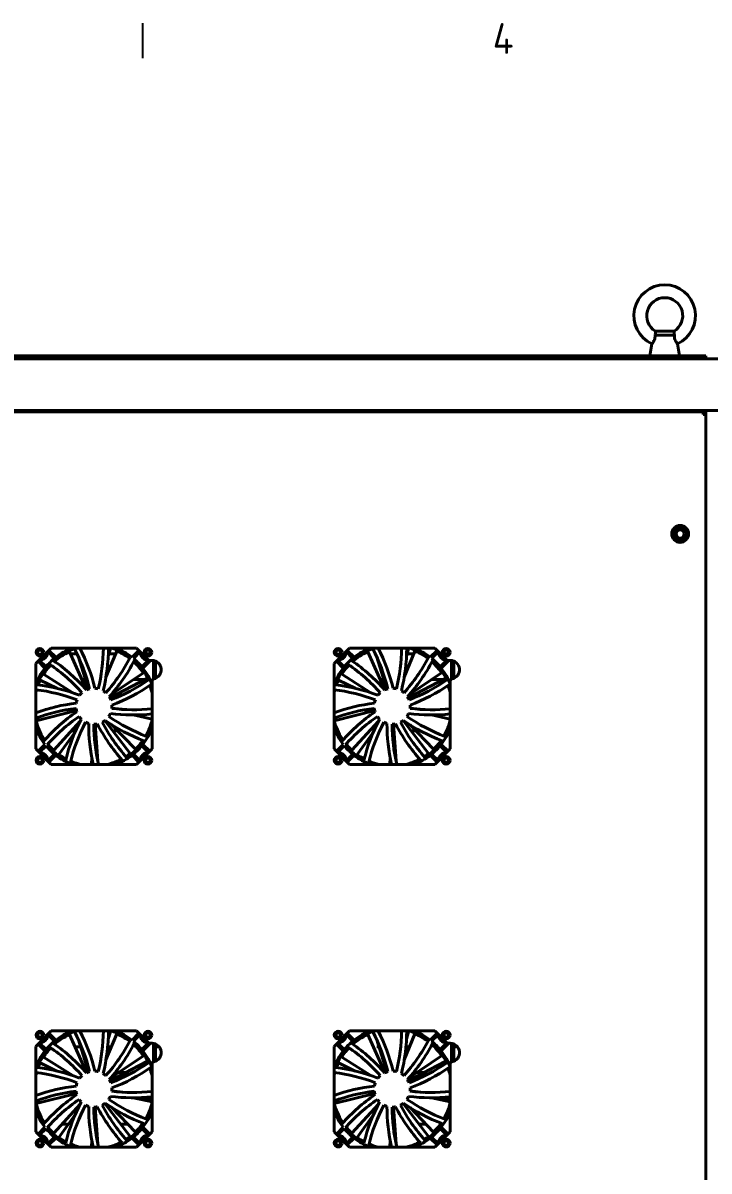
# Model space of a CAD drawing. Header units: millimetres. Extents: x 0 to 51860, y 0 to 5940.
# Drawn here: x 5490 to 6157, y 4659 to 5774 of the extents above; entities that cross this region are included whole.
import ezdxf

# ---------------------------------------------------------------- set-up
doc = ezdxf.new("R2010")
doc.units = ezdxf.units.MM
doc.header["$LTSCALE"] = 10
doc.layers.get('0').update_dxf_attribs({"color": 3, "lineweight": 25})
doc.layers.add('가시적인 것(ISO)', color=3, linetype='Continuous', lineweight=40)
doc.layers.add('경계(ISO)', color=7, linetype='Continuous', lineweight=25)
doc.styles.add('문자 텍스트_PSTEK_POSCO', font='isocp.shx')

# ---------------------------------------------------------------- blocks, each defined once
blk = doc.blocks.new('경계 Default Border')
at = {"layer": '경계(ISO)'}
blk.add_line((560.67, 574), (560.67, 577.4), dxfattribs=at)
at = {"layer": '경계(ISO)', "color": 2, "insert": (594.68, 574.4), "char_height": 3, "attachment_point": 7, "style": '문자 텍스트_PSTEK_POSCO'}
blk.add_mtext('4', dxfattribs=at)

msp = doc.modelspace()

# ---------------------------------------------------------------- linework, layer by layer
at = {"layer": '가시적인 것(ISO)'}
for p, q in [((6104.6714, 5470.6332), (6123.364, 5470.6332)), ((6104.9352, 5474.6747), (6123.1002, 5474.6747)), ((6101.6075, 5462.3204), (6099.5467, 5450.6332)), ((6126.4279, 5462.3204), (6128.4887, 5450.6332)), ((5257.5177, 5447.6332), (6750.5177, 5447.6332)), ((6144.0177, 5450.6332), (5314.0177, 5450.6332)), ((6154.0177, 5450.6332), (6144.0177, 5450.6332)), ((6144.0177, 5450.6332), (6144.0177, 5447.6332)), ((6154.0177, 5447.6332), (6154.0177, 5450.6332)), ((6748.0177, 5397.6332), (5260.0177, 5397.6332)), ((5306.5177, 5396.1332), (6151.5177, 5396.1332)), ((6151.947, 5396.1332), (6151.5177, 5396.1332)), ((6151.5177, 5393.6332), (6151.5177, 5396.1332)), ((6151.5177, 5394.1332), (6151.947, 5394.1332)), ((6154.0177, 5393.6332), (6151.5177, 5393.6332)), ((6151.947, 5394.1332), (6151.947, 5396.1332)), ((6152.0177, 5394.0625), (6154.0177, 5394.0625)), ((6152.0177, 5393.6332), (6152.0177, 5394.0625)), ((6154.0177, 5394.0625), (6154.0177, 5397.6332)), ((6154.0177, 5393.6332), (6154.0177, 5394.0625)), ((6154.0177, 5393.6332), (6154.0177, 3851.6332)), ((5502.5177, 5151.6332), (5517.5177, 5166.6332)), ((5517.5177, 5166.6332), (5600.5177, 5166.6332)), ((5574.9752, 5165.8948), (5572.9364, 5158.7704)), ((5600.5177, 5166.6332), (5612.5177, 5154.6332)), ((5792.5177, 5151.6332), (5807.5177, 5166.6332)), ((5807.5177, 5166.6332), (5890.5177, 5166.6332)), ((5864.9752, 5165.8948), (5862.9364, 5158.7704)), ((5890.5177, 5166.6332), (5902.5177, 5154.6332)), ((5512.4519, 5148.4938), (5505.9151, 5155.0306)), ((5514.1203, 5163.2358), (5520.6571, 5156.699)), ((5521.991, 5157.7665), (5515.321, 5164.4365)), ((5531.3953, 5161.1332), (5529.3529, 5161.1332)), ((5535.399, 5163.1063), (5551.8914, 5126.1165)), ((5542.5102, 5161.1332), (5536.2787, 5161.1332)), ((5543.6069, 5158.8396), (5553.7386, 5126.8179)), ((5581.1595, 5163.7405), (5570.7375, 5138.5078)), ((5580.0827, 5161.1332), (5573.6125, 5161.1332)), ((5588.6825, 5161.1332), (5586.6402, 5161.1332)), ((5602.7144, 5164.4365), (5596.0444, 5157.7665)), ((5597.3783, 5156.699), (5603.9151, 5163.2358)), ((5612.1203, 5155.0306), (5605.5835, 5148.4938)), ((5606.651, 5147.1599), (5614.1243, 5154.6332)), ((5613.1948, 5161.1332), (5609.8407, 5161.1332)), ((5612.5177, 5154.6332), (5615.5177, 5154.6332)), ((5616.821, 5154.5383), (5616.821, 5136.6913)), ((5802.4519, 5148.4938), (5795.9151, 5155.0306)), ((5804.1203, 5163.2358), (5810.6571, 5156.699)), ((5811.991, 5157.7665), (5805.321, 5164.4365)), ((5825.399, 5163.1063), (5841.8914, 5126.1165)), ((5833.6069, 5158.8396), (5843.7386, 5126.8179)), ((5871.1595, 5163.7405), (5860.7375, 5138.5078)), ((5870.0827, 5161.1332), (5863.6125, 5161.1332)), ((5878.6825, 5161.1332), (5876.6402, 5161.1332)), ((5892.7144, 5164.4365), (5886.0444, 5157.7665)), ((5887.3783, 5156.699), (5893.9151, 5163.2358)), ((5902.1203, 5155.0306), (5895.5835, 5148.4938)), ((5896.651, 5147.1599), (5904.1243, 5154.6332)), ((5903.1948, 5161.1332), (5899.8407, 5161.1332)), ((5902.5177, 5154.6332), (5905.5177, 5154.6332)), ((5906.821, 5154.5383), (5906.821, 5136.6913)), ((5502.5177, 5068.6332), (5502.5177, 5151.6332)), ((5504.7144, 5153.8299), (5511.3844, 5147.1599)), ((5619.0177, 5153.9248), (5619.0177, 5137.3416)), ((5792.5177, 5068.6332), (5792.5177, 5151.6332)), ((5794.7144, 5153.8299), (5801.3844, 5147.1599)), ((5909.0177, 5153.9248), (5909.0177, 5137.3416)), ((5506.8742, 5135.5311), (5523.0795, 5127.6379)), ((5510.0697, 5141.2475), (5538.3974, 5123.2407)), ((5550.7912, 5136.1332), (5547.4253, 5136.1332)), ((5610.4374, 5136.9662), (5574.5323, 5118.2294)), ((5607.0847, 5142.5918), (5575.7983, 5121.4648)), ((5608.8411, 5136.1332), (5597.5204, 5136.1332)), ((5611.98, 5136.1332), (5610.8636, 5136.1332)), ((5615.5177, 5134.8165), (5615.5177, 5068.6332)), ((5796.8742, 5135.5311), (5813.0795, 5127.6379)), ((5800.0697, 5141.2475), (5828.3974, 5123.2407)), ((5840.7912, 5136.1332), (5837.4253, 5136.1332)), ((5900.4374, 5136.9662), (5864.5323, 5118.2294)), ((5897.0847, 5142.5918), (5865.7983, 5121.4648)), ((5898.8411, 5136.1332), (5887.5204, 5136.1332)), ((5901.98, 5136.1332), (5900.8636, 5136.1332)), ((5905.5177, 5134.8165), (5905.5177, 5068.6332)), ((5502.748, 5096.072), (5542.0398, 5105.8906)), ((5531.5062, 5106.4831), (5541.6697, 5107.8316)), ((5589.5724, 5106.9381), (5576.4228, 5108.3131)), ((5615.5177, 5097.6669), (5597.0942, 5101.7319)), ((5792.748, 5096.072), (5832.0398, 5105.8906)), ((5821.5062, 5106.4831), (5831.6697, 5107.8316)), ((5879.5724, 5106.9381), (5866.4228, 5108.3131)), ((5905.5177, 5097.6669), (5887.0942, 5101.7319)), ((5519.8764, 5067.3318), (5545.6311, 5095.4948)), ((5562.7578, 5057.0511), (5560.2477, 5092.6765)), ((5594.372, 5064.1542), (5569.685, 5096.2602)), ((5599.33, 5068.4328), (5576.3925, 5092.1601)), ((5809.8764, 5067.3318), (5835.6311, 5095.4948)), ((5852.7578, 5057.0511), (5850.2477, 5092.6765)), ((5884.372, 5064.1542), (5859.685, 5096.2602)), ((5889.33, 5068.4328), (5866.3925, 5092.1601)), ((5524.951, 5063.1922), (5540.539, 5084.6711)), ((5541.1735, 5086.1332), (5537.07, 5086.1332)), ((5560.7087, 5086.1332), (5559.1412, 5086.1332)), ((5582.2188, 5086.1332), (5577.4719, 5086.1332)), ((5612.9158, 5086.1332), (5611.8192, 5086.1332)), ((5814.951, 5063.1922), (5830.539, 5084.6711)), ((5850.7087, 5086.1332), (5849.1412, 5086.1332)), ((5872.2188, 5086.1332), (5867.4719, 5086.1332)), ((5902.9158, 5086.1332), (5901.8192, 5086.1332)), ((5517.5177, 5053.6332), (5502.5177, 5068.6332)), ((5511.3844, 5073.1065), (5504.7144, 5066.4365)), ((5505.9151, 5065.2358), (5512.4519, 5071.7726)), ((5615.5177, 5068.6332), (5600.5177, 5053.6332)), ((5605.5835, 5071.7726), (5612.1203, 5065.2358)), ((5613.321, 5066.4365), (5606.651, 5073.1065)), ((5807.5177, 5053.6332), (5792.5177, 5068.6332)), ((5801.3844, 5073.1065), (5794.7144, 5066.4365)), ((5795.9151, 5065.2358), (5802.4519, 5071.7726)), ((5905.5177, 5068.6332), (5890.5177, 5053.6332)), ((5895.5835, 5071.7726), (5902.1203, 5065.2358)), ((5903.321, 5066.4365), (5896.651, 5073.1065)), ((5520.6571, 5063.5674), (5514.1203, 5057.0306)), ((5515.321, 5055.8299), (5521.991, 5062.4999)), ((5600.5177, 5053.6332), (5517.5177, 5053.6332)), ((5527.9855, 5061.1332), (5526.1544, 5061.1332)), ((5556.6077, 5053.6332), (5556.9125, 5060.7802)), ((5562.4702, 5061.1332), (5561.9418, 5061.1332)), ((5591.8811, 5061.1332), (5590.1907, 5061.1332)), ((5596.0444, 5062.4999), (5602.7144, 5055.8299)), ((5603.9151, 5057.0306), (5597.3783, 5063.5674)), ((5810.6571, 5063.5674), (5804.1203, 5057.0306)), ((5805.321, 5055.8299), (5811.991, 5062.4999)), ((5890.5177, 5053.6332), (5807.5177, 5053.6332)), ((5846.6077, 5053.6332), (5846.9125, 5060.7802)), ((5852.4702, 5061.1332), (5851.9418, 5061.1332)), ((5881.8811, 5061.1332), (5880.1907, 5061.1332)), ((5886.0444, 5062.4999), (5892.7144, 5055.8299)), ((5893.9151, 5057.0306), (5887.3783, 5063.5674)), ((5502.5177, 4779.6332), (5517.5177, 4794.6332)), ((5514.1203, 4791.2358), (5520.6571, 4784.699)), ((5521.991, 4785.7665), (5515.321, 4792.4365)), ((5517.5177, 4794.6332), (5600.5177, 4794.6332)), ((5535.399, 4791.1063), (5551.8914, 4754.1165)), ((5543.6069, 4786.8396), (5553.7386, 4754.8179)), ((5581.1595, 4791.7405), (5570.7375, 4766.5078)), ((5574.9752, 4793.8948), (5572.9364, 4786.7704)), ((5602.7144, 4792.4365), (5596.0444, 4785.7665)), ((5597.3783, 4784.699), (5603.9151, 4791.2358)), ((5600.5177, 4794.6332), (5612.5177, 4782.6332)), ((5792.5177, 4779.6332), (5807.5177, 4794.6332)), ((5804.1203, 4791.2358), (5810.6571, 4784.699)), ((5811.991, 4785.7665), (5805.321, 4792.4365)), ((5807.5177, 4794.6332), (5890.5177, 4794.6332)), ((5825.399, 4791.1063), (5841.8914, 4754.1165)), ((5833.6069, 4786.8396), (5843.7386, 4754.8179)), ((5871.1595, 4791.7405), (5860.7375, 4766.5078)), ((5864.9752, 4793.8948), (5862.9364, 4786.7704)), ((5892.7144, 4792.4365), (5886.0444, 4785.7665)), ((5887.3783, 4784.699), (5893.9151, 4791.2358)), ((5890.5177, 4794.6332), (5902.5177, 4782.6332)), ((5502.5177, 4696.6332), (5502.5177, 4779.6332)), ((5504.7144, 4781.8299), (5511.3844, 4775.1599)), ((5512.4519, 4776.4938), (5505.9151, 4783.0306)), ((5546.0452, 4779.1332), (5540.7373, 4779.1332)), ((5575.9523, 4779.1332), (5572.3941, 4779.1332)), ((5601.4441, 4779.1332), (5600.0421, 4779.1332)), ((5612.1203, 4783.0306), (5605.5835, 4776.4938)), ((5606.651, 4775.1599), (5614.1243, 4782.6332)), ((5612.5177, 4782.6332), (5615.5177, 4782.6332)), ((5616.821, 4782.5383), (5616.821, 4764.6913)), ((5619.0177, 4781.9248), (5619.0177, 4765.3416)), ((5622.6416, 4779.1332), (5619.0177, 4779.1332)), ((5792.5177, 4696.6332), (5792.5177, 4779.6332)), ((5794.7144, 4781.8299), (5801.3844, 4775.1599)), ((5802.4519, 4776.4938), (5795.9151, 4783.0306)), ((5836.0452, 4779.1332), (5834.0177, 4779.1332)), ((5865.9523, 4779.1332), (5862.3941, 4779.1332)), ((5891.4441, 4779.1332), (5890.0421, 4779.1332)), ((5902.1203, 4783.0306), (5895.5835, 4776.4938)), ((5896.651, 4775.1599), (5904.1243, 4782.6332)), ((5902.5177, 4782.6332), (5905.5177, 4782.6332)), ((5906.821, 4782.5383), (5906.821, 4764.6913)), ((5909.0177, 4781.9248), (5909.0177, 4765.3416)), ((5912.6416, 4779.1332), (5909.0177, 4779.1332)), ((5510.0697, 4769.2475), (5538.3974, 4751.2407)), ((5610.4374, 4764.9662), (5574.5323, 4746.2294)), ((5607.0847, 4770.5918), (5575.7983, 4749.4648)), ((5800.0697, 4769.2475), (5828.3974, 4751.2407)), ((5900.4374, 4764.9662), (5864.5323, 4746.2294)), ((5897.0847, 4770.5918), (5865.7983, 4749.4648)), ((5506.8742, 4763.5311), (5523.0795, 4755.6379)), ((5533.847, 4754.1332), (5528.9555, 4754.1332)), ((5551.929, 4754.1332), (5551.8839, 4754.1332)), ((5589.6782, 4754.1332), (5582.7116, 4754.1332)), ((5615.5177, 4754.1332), (5614.7671, 4754.1332)), ((5615.5177, 4762.8165), (5615.5177, 4696.6332)), ((5796.8742, 4763.5311), (5813.0795, 4755.6379)), ((5841.929, 4754.1332), (5841.8839, 4754.1332)), ((5879.6782, 4754.1332), (5872.7116, 4754.1332)), ((5905.5177, 4754.1332), (5904.7671, 4754.1332)), ((5905.5177, 4762.8165), (5905.5177, 4696.6332)), ((5502.748, 4724.072), (5542.0398, 4733.8906)), ((5531.5062, 4734.4831), (5541.6697, 4735.8316)), ((5589.5724, 4734.9381), (5576.4228, 4736.3131)), ((5792.748, 4724.072), (5832.0398, 4733.8906)), ((5821.5062, 4734.4831), (5831.6697, 4735.8316)), ((5879.5724, 4734.9381), (5866.4228, 4736.3131)), ((5519.8764, 4695.3318), (5545.6311, 4723.4948)), ((5562.7578, 4685.0511), (5560.2477, 4720.6765)), ((5594.372, 4692.1542), (5569.685, 4724.2602)), ((5599.33, 4696.4328), (5576.3925, 4720.1601)), ((5615.5177, 4725.6669), (5597.0942, 4729.7319)), ((5615.5177, 4729.1332), (5599.8078, 4729.1332)), ((5809.8764, 4695.3318), (5835.6311, 4723.4948)), ((5852.7578, 4685.0511), (5850.2477, 4720.6765)), ((5884.372, 4692.1542), (5859.685, 4724.2602)), ((5889.33, 4696.4328), (5866.3925, 4720.1601)), ((5905.5177, 4725.6669), (5887.0942, 4729.7319)), ((5905.5177, 4729.1332), (5889.8078, 4729.1332)), ((5524.951, 4691.1922), (5540.539, 4712.6711)), ((5814.951, 4691.1922), (5830.539, 4712.6711)), ((5517.5177, 4681.6332), (5502.5177, 4696.6332)), ((5511.3844, 4701.1065), (5504.7144, 4694.4365)), ((5505.9151, 4693.2358), (5512.4519, 4699.7726)), ((5534.3427, 4704.1332), (5527.9252, 4704.1332)), ((5561.4133, 4704.1332), (5559.815, 4704.1332)), ((5591.8859, 4704.1332), (5585.1611, 4704.1332)), ((5615.5177, 4696.6332), (5600.5177, 4681.6332)), ((5605.5835, 4699.7726), (5612.1203, 4693.2358)), ((5607.236, 4704.1332), (5606.0071, 4704.1332)), ((5613.321, 4694.4365), (5606.651, 4701.1065)), ((5807.5177, 4681.6332), (5792.5177, 4696.6332)), ((5801.3844, 4701.1065), (5794.7144, 4694.4365)), ((5795.9151, 4693.2358), (5802.4519, 4699.7726)), ((5851.4133, 4704.1332), (5849.815, 4704.1332)), ((5881.8859, 4704.1332), (5875.1611, 4704.1332)), ((5905.5177, 4696.6332), (5890.5177, 4681.6332)), ((5895.5835, 4699.7726), (5902.1203, 4693.2358)), ((5897.236, 4704.1332), (5896.0071, 4704.1332)), ((5903.321, 4694.4365), (5896.651, 4701.1065)), ((5520.6571, 4691.5674), (5514.1203, 4685.0306)), ((5515.321, 4683.8299), (5521.991, 4690.4999)), ((5556.6077, 4681.6332), (5556.9125, 4688.7802)), ((5596.0444, 4690.4999), (5602.7144, 4683.8299)), ((5603.9151, 4685.0306), (5597.3783, 4691.5674)), ((5810.6571, 4691.5674), (5804.1203, 4685.0306)), ((5805.321, 4683.8299), (5811.991, 4690.4999)), ((5846.6077, 4681.6332), (5846.9125, 4688.7802)), ((5886.0444, 4690.4999), (5892.7144, 4683.8299)), ((5893.9151, 4685.0306), (5887.3783, 4691.5674)), ((5600.5177, 4681.6332), (5517.5177, 4681.6332)), ((5890.5177, 4681.6332), (5807.5177, 4681.6332))]:
    msp.add_line(p, q, dxfattribs=at)
for centre, radius in [((6129.0177, 5277.6332), 8.25), ((6129.0177, 5277.6332), 6.25), ((6129.0177, 5277.6332), 4.25), ((6129.0177, 5277.6332), 4.2), ((6129.0177, 5277.6332), 4), ((5506.5177, 5162.6332), 3.75), ((5611.5177, 5162.6332), 3.75), ((5796.5177, 5162.6332), 3.75), ((5901.5177, 5162.6332), 3.75), ((5506.5177, 5162.6332), 2.25), ((5611.5177, 5162.6332), 2.25), ((5796.5177, 5162.6332), 2.25), ((5901.5177, 5162.6332), 2.25), ((5506.5177, 5057.6332), 3.75), ((5506.5177, 5057.6332), 2.25), ((5611.5177, 5057.6332), 3.75), ((5611.5177, 5057.6332), 2.25), ((5796.5177, 5057.6332), 3.75), ((5796.5177, 5057.6332), 2.25), ((5901.5177, 5057.6332), 3.75), ((5901.5177, 5057.6332), 2.25), ((5506.5177, 4790.6332), 3.75), ((5506.5177, 4790.6332), 2.25), ((5611.5177, 4790.6332), 3.75), ((5611.5177, 4790.6332), 2.25), ((5796.5177, 4790.6332), 3.75), ((5796.5177, 4790.6332), 2.25), ((5901.5177, 4790.6332), 3.75), ((5901.5177, 4790.6332), 2.25), ((5506.5177, 4685.6332), 3.75), ((5506.5177, 4685.6332), 2.25), ((5611.5177, 4685.6332), 3.75), ((5611.5177, 4685.6332), 2.25), ((5796.5177, 4685.6332), 3.75), ((5796.5177, 4685.6332), 2.25), ((5901.5177, 4685.6332), 3.75), ((5901.5177, 4685.6332), 2.25)]:
    msp.add_circle(centre, radius, dxfattribs=at)
for centre, radius, start, end in [((6114.0177, 5489.6332), 30, 294.4358823, 245.5641177), ((6114.0177, 5489.6332), 17.5, 301.2653201, 238.7346799), ((5559.0177, 5110.1332), 59, 108.7603706, 131.5384615), ((5559.0177, 5110.1332), 60.3316, 110.5297414, 127.8589235), ((5388.6728, 5086.1707), 171.1296, 13.8461538, 27.8058306), ((5393.5334, 5087.5811), 171.1296, 13.5274239, 27.5125504), ((5397.0489, 5168.0787), 171.1296, 346.1538462, 359.5160381), ((5402.0081, 5167.0687), 171.1296, 345.8351162, 359.8541818), ((5559.0177, 5110.1332), 59, 53.3757552, 73.2610887), ((5559.0177, 5110.1332), 60.3316, 52.1410765, 69.4702586), ((5849.0177, 5110.1332), 59, 108.7603706, 131.5384615), ((5849.0177, 5110.1332), 60.3316, 110.5297414, 127.8589235), ((5678.6728, 5086.1707), 171.1296, 13.8461538, 27.8058306), ((5683.5334, 5087.5811), 171.1296, 13.5274239, 27.5125504), ((5687.0489, 5168.0787), 171.1296, 346.1538462, 359.5160381), ((5692.0081, 5167.0687), 171.1296, 345.8351162, 359.8541818), ((5849.0177, 5110.1332), 59, 53.3757552, 73.2610887), ((5849.0177, 5110.1332), 60.3316, 52.1410765, 69.4702586), ((5506.5177, 5162.6332), 7.5, 266.2973049, 3.7026951), ((5559.0177, 5110.1332), 60.3316, 129.4814481, 140.5185519), ((5422.9691, 5013.2599), 171.1296, 41.2197316, 55.5018127), ((5442.53, 5236.712), 171.1296, 318.4615385, 332.4212152), ((5446.4519, 5233.5131), 171.1296, 318.1428085, 332.4248896), ((5559.0177, 5110.1332), 60.3316, 39.4814481, 50.5185519), ((5559.0177, 5110.1332), 59, 25.6834475, 48.4615385), ((5611.5177, 5162.6332), 7.5, 176.2973049, 273.7026951), ((5615.5177, 5145.6332), 9, 280.4756817, 90), ((5796.5177, 5162.6332), 7.5, 266.2973049, 3.7026951), ((5849.0177, 5110.1332), 60.3316, 129.4814481, 140.5185519), ((5712.9691, 5013.2599), 171.1296, 41.2197316, 55.5018127), ((5732.53, 5236.712), 171.1296, 318.4615385, 332.4212152), ((5736.4519, 5233.5131), 171.1296, 318.1428085, 332.4248896), ((5849.0177, 5110.1332), 60.3316, 39.4814481, 50.5185519), ((5849.0177, 5110.1332), 59, 25.6834475, 48.4615385), ((5901.5177, 5162.6332), 7.5, 176.2973049, 273.7026951), ((5905.5177, 5145.6332), 9, 280.4756817, 90), ((5559.0177, 5110.1332), 60.3316, 142.1410765, 159.4702586), ((5559.0177, 5110.1332), 59, 136.4526783, 159.2307692), ((5419.3207, 5009.7522), 171.1296, 41.5384615, 55.4981383), ((5559.0177, 5110.1332), 60.3316, 20.5297414, 37.8589235), ((5849.0177, 5110.1332), 60.3316, 142.1410765, 159.4702586), ((5849.0177, 5110.1332), 59, 136.4526783, 159.2307692), ((5709.3207, 5009.7522), 171.1296, 41.5384615, 55.4981383), ((5849.0177, 5110.1332), 60.3316, 20.5297414, 37.8589235), ((5514.6971, 5276.3477), 171.1296, 290.7692308, 304.7289075), ((5617.5177, 5134.8165), 2, 100.4756817, 180), ((5804.6971, 5276.3477), 171.1296, 290.7692308, 304.7289075), ((5907.5177, 5134.8165), 2, 100.4756817, 180), ((5481.9715, 4956.3299), 171.1296, 69.2307692, 83.1043168), ((5483.5719, 4961.1312), 171.1296, 68.9120393, 83.1941204), ((5559.0177, 5110.1332), 17.5, 131.5384615, 142.4440111), ((5559.0177, 5110.1332), 17.5, 103.8461538, 114.7517034), ((5559.0177, 5110.1332), 17.5, 76.1538462, 87.0593957), ((5559.0177, 5110.1332), 17.5, 48.4615385, 59.367088), ((5516.6831, 5271.6926), 171.1296, 290.4505008, 304.732582), ((5559.0177, 5110.1332), 59, 16.7389113, 20.7692308), ((5771.9715, 4956.3299), 171.1296, 69.2307692, 83.1043168), ((5773.5719, 4961.1312), 171.1296, 68.9120393, 83.1941204), ((5849.0177, 5110.1332), 17.5, 131.5384615, 142.4440111), ((5849.0177, 5110.1332), 17.5, 103.8461538, 114.7517034), ((5849.0177, 5110.1332), 17.5, 76.1538462, 87.0593957), ((5849.0177, 5110.1332), 17.5, 48.4615385, 59.367088), ((5806.6831, 5271.6926), 171.1296, 290.4505008, 304.732582), ((5849.0177, 5110.1332), 59, 16.7389113, 20.7692308), ((5561.4584, 4943.1371), 171.1296, 96.6043469, 110.1464941), ((5559.0177, 5110.1332), 17.5, 159.2307692, 170.1363188), ((5559.0177, 5110.1332), 17.5, 20.7692308, 31.6747803), ((5559.0177, 5110.1332), 17.5, 353.0769231, 3.9824726), ((5851.4584, 4943.1371), 171.1296, 96.6043469, 110.1464941), ((5849.0177, 5110.1332), 17.5, 159.2307692, 170.1363188), ((5849.0177, 5110.1332), 17.5, 20.7692308, 31.6747803), ((5849.0177, 5110.1332), 17.5, 353.0769231, 3.9824726), ((5562.2727, 4938.142), 171.1296, 96.9230769, 110.437155), ((5638.7858, 4963.3997), 171.1296, 124.2966546, 138.5787358), ((5641.8282, 4959.3552), 171.1296, 124.6153846, 138.5750614), ((5559.0177, 5110.1332), 17.5, 186.9230769, 197.8286265), ((5559.0177, 5110.1332), 17.5, 214.6153846, 225.5209342), ((5559.0177, 5110.1332), 17.5, 325.3846154, 336.2901649), ((5670.6326, 5241.0289), 171.1296, 235.3846154, 249.3442922), ((5596.6127, 5272.8608), 171.1296, 262.7581931, 276.3425207), ((5597.0175, 5277.9056), 171.1296, 263.0769231, 276.2061704), ((5852.2727, 4938.142), 171.1296, 96.9230769, 110.437155), ((5928.7858, 4963.3997), 171.1296, 124.2966546, 138.5787358), ((5931.8282, 4959.3552), 171.1296, 124.6153846, 138.5750614), ((5849.0177, 5110.1332), 17.5, 186.9230769, 197.8286265), ((5849.0177, 5110.1332), 17.5, 214.6153846, 225.5209342), ((5849.0177, 5110.1332), 17.5, 325.3846154, 336.2901649), ((5960.6326, 5241.0289), 171.1296, 235.3846154, 249.3442922), ((5886.6127, 5272.8608), 171.1296, 262.7581931, 276.3425207), ((5887.0175, 5277.9056), 171.1296, 263.0769231, 276.2061704), ((5559.0177, 5110.1332), 59, 196.7389113, 214.6153846), ((5559.0177, 5110.1332), 60.3316, 200.5297414, 217.8589235), ((5697.8393, 5017.2773), 171.1296, 151.9889623, 166.2710435), ((5702.4128, 5015.1098), 171.1296, 152.3076923, 166.2673691), ((5559.0177, 5110.1332), 17.5, 242.3076923, 253.2132419), ((5725.0904, 5092.427), 171.1296, 179.68127, 193.1024168), ((5559.0177, 5110.1332), 17.5, 270, 280.9055496), ((5730.1473, 5092.6332), 171.1296, 180, 193.1733201), ((5714.2963, 5171.633), 171.1296, 207.3735777, 221.6556589), ((5559.0177, 5110.1332), 17.5, 297.6923077, 308.5978572), ((5718.6781, 5174.1656), 171.1296, 207.6923077, 221.6519845), ((5667.9297, 5236.7501), 171.1296, 235.0658854, 249.3479666), ((5559.0177, 5110.1332), 60.3316, 322.1410765, 339.4702586), ((5559.0177, 5110.1332), 59, 330.2988321, 343.2610887), ((5849.0177, 5110.1332), 59, 196.7389113, 214.6153846), ((5849.0177, 5110.1332), 60.3316, 200.5297414, 217.8589235), ((5987.8393, 5017.2773), 171.1296, 151.9889623, 166.2710435), ((5992.4128, 5015.1098), 171.1296, 152.3076923, 166.2673691), ((5849.0177, 5110.1332), 17.5, 242.3076923, 253.2132419), ((6015.0904, 5092.427), 171.1296, 179.68127, 193.1024168), ((5849.0177, 5110.1332), 17.5, 270, 280.9055496), ((6020.1473, 5092.6332), 171.1296, 180, 193.1733201), ((6004.2963, 5171.633), 171.1296, 207.3735777, 221.6556589), ((5849.0177, 5110.1332), 17.5, 297.6923077, 308.5978572), ((6008.6781, 5174.1656), 171.1296, 207.6923077, 221.6519845), ((5957.9297, 5236.7501), 171.1296, 235.0658854, 249.3479666), ((5849.0177, 5110.1332), 60.3316, 322.1410765, 339.4702586), ((5849.0177, 5110.1332), 59, 330.2988321, 343.2610887), ((5559.0177, 5110.1332), 59, 302.6065245, 325.3846154), ((5849.0177, 5110.1332), 59, 302.6065245, 325.3846154), ((5506.5177, 5057.6332), 7.5, 356.2973049, 93.7026951), ((5559.0177, 5110.1332), 60.3316, 219.4814481, 230.5185519), ((5559.0177, 5110.1332), 59, 219.5296014, 242.3076923), ((5559.0177, 5110.1332), 60.3316, 309.4814481, 320.5185519), ((5611.5177, 5057.6332), 7.5, 86.2973049, 183.7026951), ((5796.5177, 5057.6332), 7.5, 356.2973049, 93.7026951), ((5849.0177, 5110.1332), 60.3316, 219.4814481, 230.5185519), ((5849.0177, 5110.1332), 59, 219.5296014, 242.3076923), ((5849.0177, 5110.1332), 60.3316, 309.4814481, 320.5185519), ((5901.5177, 5057.6332), 7.5, 86.2973049, 183.7026951), ((5559.0177, 5110.1332), 60.3316, 232.1410765, 249.4702586), ((5559.0177, 5110.1332), 59, 247.2219091, 253.2610887), ((5559.0177, 5110.1332), 59, 286.7389113, 297.6923077), ((5559.0177, 5110.1332), 60.3316, 290.5297414, 307.8589235), ((5849.0177, 5110.1332), 60.3316, 232.1410765, 249.4702586), ((5849.0177, 5110.1332), 59, 247.2219091, 253.2610887), ((5849.0177, 5110.1332), 59, 286.7389113, 297.6923077), ((5849.0177, 5110.1332), 60.3316, 290.5297414, 307.8589235), ((5506.5177, 4790.6332), 7.5, 266.2973049, 3.7026951), ((5559.0177, 4738.1332), 59, 108.7603706, 131.5384615), ((5559.0177, 4738.1332), 60.3316, 110.5297414, 127.8589235), ((5388.6728, 4714.1707), 171.1296, 13.8461538, 27.8058306), ((5393.5334, 4715.5811), 171.1296, 13.5274239, 27.5125504), ((5397.0489, 4796.0787), 171.1296, 346.1538462, 359.5160381), ((5402.0081, 4795.0687), 171.1296, 345.8351162, 359.8541818), ((5559.0177, 4738.1332), 59, 53.3757552, 73.2610887), ((5559.0177, 4738.1332), 60.3316, 52.1410765, 69.4702586), ((5611.5177, 4790.6332), 7.5, 176.2973049, 273.7026951), ((5796.5177, 4790.6332), 7.5, 266.2973049, 3.7026951), ((5849.0177, 4738.1332), 59, 108.7603706, 131.5384615), ((5849.0177, 4738.1332), 60.3316, 110.5297414, 127.8589235), ((5678.6728, 4714.1707), 171.1296, 13.8461538, 27.8058306), ((5683.5334, 4715.5811), 171.1296, 13.5274239, 27.5125504), ((5687.0489, 4796.0787), 171.1296, 346.1538462, 359.5160381), ((5692.0081, 4795.0687), 171.1296, 345.8351162, 359.8541818), ((5849.0177, 4738.1332), 59, 53.3757552, 73.2610887), ((5849.0177, 4738.1332), 60.3316, 52.1410765, 69.4702586), ((5901.5177, 4790.6332), 7.5, 176.2973049, 273.7026951), ((5559.0177, 4738.1332), 60.3316, 142.1410765, 159.4702586), ((5559.0177, 4738.1332), 59, 136.4526783, 159.2307692), ((5559.0177, 4738.1332), 60.3316, 129.4814481, 140.5185519), ((5419.3207, 4637.7522), 171.1296, 41.5384615, 55.4981383), ((5422.9691, 4641.2599), 171.1296, 41.2197316, 55.5018127), ((5442.53, 4864.712), 171.1296, 318.4615385, 332.4212152), ((5446.4519, 4861.5131), 171.1296, 318.1428085, 332.4248896), ((5559.0177, 4738.1332), 60.3316, 39.4814481, 50.5185519), ((5559.0177, 4738.1332), 59, 25.6834475, 48.4615385), ((5559.0177, 4738.1332), 60.3316, 20.5297414, 37.8589235), ((5615.5177, 4773.6332), 9, 280.4756817, 90), ((5849.0177, 4738.1332), 60.3316, 142.1410765, 159.4702586), ((5849.0177, 4738.1332), 59, 136.4526783, 159.2307692), ((5849.0177, 4738.1332), 60.3316, 129.4814481, 140.5185519), ((5709.3207, 4637.7522), 171.1296, 41.5384615, 55.4981383), ((5712.9691, 4641.2599), 171.1296, 41.2197316, 55.5018127), ((5732.53, 4864.712), 171.1296, 318.4615385, 332.4212152), ((5736.4519, 4861.5131), 171.1296, 318.1428085, 332.4248896), ((5849.0177, 4738.1332), 60.3316, 39.4814481, 50.5185519), ((5849.0177, 4738.1332), 59, 25.6834475, 48.4615385), ((5849.0177, 4738.1332), 60.3316, 20.5297414, 37.8589235), ((5905.5177, 4773.6332), 9, 280.4756817, 90), ((5514.6971, 4904.3477), 171.1296, 290.7692308, 304.7289075), ((5617.5177, 4762.8165), 2, 100.4756817, 180), ((5804.6971, 4904.3477), 171.1296, 290.7692308, 304.7289075), ((5907.5177, 4762.8165), 2, 100.4756817, 180), ((5481.9715, 4584.3299), 171.1296, 69.2307692, 83.1043168), ((5483.5719, 4589.1312), 171.1296, 68.9120393, 83.1941204), ((5559.0177, 4738.1332), 17.5, 103.8461538, 114.7517034), ((5559.0177, 4738.1332), 17.5, 76.1538462, 87.0593957), ((5559.0177, 4738.1332), 17.5, 48.4615385, 59.367088), ((5516.6831, 4899.6926), 171.1296, 290.4505008, 304.732582), ((5559.0177, 4738.1332), 59, 16.7389113, 20.7692308), ((5771.9715, 4584.3299), 171.1296, 69.2307692, 83.1043168), ((5773.5719, 4589.1312), 171.1296, 68.9120393, 83.1941204), ((5849.0177, 4738.1332), 17.5, 103.8461538, 114.7517034), ((5849.0177, 4738.1332), 17.5, 76.1538462, 87.0593957), ((5849.0177, 4738.1332), 17.5, 48.4615385, 59.367088), ((5806.6831, 4899.6926), 171.1296, 290.4505008, 304.732582), ((5849.0177, 4738.1332), 59, 16.7389113, 20.7692308), ((5559.0177, 4738.1332), 17.5, 159.2307692, 170.1363188), ((5559.0177, 4738.1332), 17.5, 131.5384615, 142.4440111), ((5559.0177, 4738.1332), 17.5, 20.7692308, 31.6747803), ((5849.0177, 4738.1332), 17.5, 159.2307692, 170.1363188), ((5849.0177, 4738.1332), 17.5, 131.5384615, 142.4440111), ((5849.0177, 4738.1332), 17.5, 20.7692308, 31.6747803), ((5561.4584, 4571.1371), 171.1296, 96.6043469, 110.1464941), ((5562.2727, 4566.142), 171.1296, 96.9230769, 110.437155), ((5638.7858, 4591.3997), 171.1296, 124.2966546, 138.5787358), ((5559.0177, 4738.1332), 17.5, 186.9230769, 197.8286265), ((5559.0177, 4738.1332), 17.5, 325.3846154, 336.2901649), ((5596.6127, 4900.8608), 171.1296, 262.7581931, 276.3425207), ((5559.0177, 4738.1332), 17.5, 353.0769231, 3.9824726), ((5597.0175, 4905.9056), 171.1296, 263.0769231, 276.2061704), ((5851.4584, 4571.1371), 171.1296, 96.6043469, 110.1464941), ((5852.2727, 4566.142), 171.1296, 96.9230769, 110.437155), ((5928.7858, 4591.3997), 171.1296, 124.2966546, 138.5787358), ((5849.0177, 4738.1332), 17.5, 186.9230769, 197.8286265), ((5849.0177, 4738.1332), 17.5, 325.3846154, 336.2901649), ((5886.6127, 4900.8608), 171.1296, 262.7581931, 276.3425207), ((5849.0177, 4738.1332), 17.5, 353.0769231, 3.9824726), ((5887.0175, 4905.9056), 171.1296, 263.0769231, 276.2061704), ((5559.0177, 4738.1332), 59, 196.7389113, 214.6153846), ((5641.8282, 4587.3552), 171.1296, 124.6153846, 138.5750614), ((5697.8393, 4645.2773), 171.1296, 151.9889623, 166.2710435), ((5702.4128, 4643.1098), 171.1296, 152.3076923, 166.2673691), ((5559.0177, 4738.1332), 17.5, 214.6153846, 225.5209342), ((5559.0177, 4738.1332), 17.5, 242.3076923, 253.2132419), ((5725.0904, 4720.427), 171.1296, 179.68127, 193.1024168), ((5559.0177, 4738.1332), 17.5, 270, 280.9055496), ((5730.1473, 4720.6332), 171.1296, 180, 193.1733201), ((5714.2963, 4799.633), 171.1296, 207.3735777, 221.6556589), ((5559.0177, 4738.1332), 17.5, 297.6923077, 308.5978572), ((5718.6781, 4802.1656), 171.1296, 207.6923077, 221.6519845), ((5667.9297, 4864.7501), 171.1296, 235.0658854, 249.3479666), ((5670.6326, 4869.0289), 171.1296, 235.3846154, 249.3442922), ((5559.0177, 4738.1332), 59, 330.2988321, 343.2610887), ((5849.0177, 4738.1332), 59, 196.7389113, 214.6153846), ((5931.8282, 4587.3552), 171.1296, 124.6153846, 138.5750614), ((5987.8393, 4645.2773), 171.1296, 151.9889623, 166.2710435), ((5992.4128, 4643.1098), 171.1296, 152.3076923, 166.2673691), ((5849.0177, 4738.1332), 17.5, 214.6153846, 225.5209342), ((5849.0177, 4738.1332), 17.5, 242.3076923, 253.2132419), ((6015.0904, 4720.427), 171.1296, 179.68127, 193.1024168), ((5849.0177, 4738.1332), 17.5, 270, 280.9055496), ((6020.1473, 4720.6332), 171.1296, 180, 193.1733201), ((6004.2963, 4799.633), 171.1296, 207.3735777, 221.6556589), ((5849.0177, 4738.1332), 17.5, 297.6923077, 308.5978572), ((6008.6781, 4802.1656), 171.1296, 207.6923077, 221.6519845), ((5957.9297, 4864.7501), 171.1296, 235.0658854, 249.3479666), ((5960.6326, 4869.0289), 171.1296, 235.3846154, 249.3442922), ((5849.0177, 4738.1332), 59, 330.2988321, 343.2610887), ((5559.0177, 4738.1332), 60.3316, 200.5297414, 217.8589235), ((5559.0177, 4738.1332), 60.3316, 322.1410765, 339.4702586), ((5849.0177, 4738.1332), 60.3316, 200.5297414, 217.8589235), ((5849.0177, 4738.1332), 60.3316, 322.1410765, 339.4702586), ((5559.0177, 4738.1332), 60.3316, 219.4814481, 230.5185519), ((5559.0177, 4738.1332), 59, 219.5296014, 242.3076923), ((5559.0177, 4738.1332), 59, 302.6065245, 325.3846154), ((5559.0177, 4738.1332), 60.3316, 309.4814481, 320.5185519), ((5849.0177, 4738.1332), 60.3316, 219.4814481, 230.5185519), ((5849.0177, 4738.1332), 59, 219.5296014, 242.3076923), ((5849.0177, 4738.1332), 59, 302.6065245, 325.3846154), ((5849.0177, 4738.1332), 60.3316, 309.4814481, 320.5185519), ((5506.5177, 4685.6332), 7.5, 356.2973049, 93.7026951), ((5559.0177, 4738.1332), 60.3316, 232.1410765, 249.4702586), ((5559.0177, 4738.1332), 59, 286.7389113, 297.6923077), ((5559.0177, 4738.1332), 60.3316, 290.5297414, 307.8589235), ((5611.5177, 4685.6332), 7.5, 86.2973049, 183.7026951), ((5796.5177, 4685.6332), 7.5, 356.2973049, 93.7026951), ((5849.0177, 4738.1332), 60.3316, 232.1410765, 249.4702586), ((5849.0177, 4738.1332), 59, 286.7389113, 297.6923077), ((5849.0177, 4738.1332), 60.3316, 290.5297414, 307.8589235), ((5901.5177, 4685.6332), 7.5, 86.2973049, 183.7026951), ((5559.0177, 4738.1332), 59, 247.2219091, 253.2610887), ((5849.0177, 4738.1332), 59, 247.2219091, 253.2610887)]:
    msp.add_arc(centre, radius, start, end, dxfattribs=at)
for points, knots in [([(6104.6714, 5470.6332), (6104.6992, 5469.8691), (6104.6612, 5469.0648), (6104.3947, 5467.5335), (6104.194, 5466.8417), (6103.6831, 5465.5434), (6103.3849, 5464.9614), (6102.7641, 5463.8967), (6102.4486, 5463.4389), (6101.9375, 5462.7346), (6101.7496, 5462.4989), (6101.626, 5462.3434), (6101.6077, 5462.3203), (6101.6077, 5462.3203)], [0, 0, 0, 0, 0.24691501, 0.24691501, 0.466182162, 0.466182162, 0.683929103, 0.683929103, 0.924446877, 0.924446877, 1.170144129, 1.170144129, 1.274161163, 1.274161163, 1.274161163, 1.274161163]), ([(6104.9352, 5474.6747), (6104.9391, 5474.636), (6104.945, 5474.578), (6104.9771, 5474.1605), (6105.0013, 5473.7921), (6105.0026, 5472.9761), (6104.9877, 5472.5561), (6104.8896, 5471.6431), (6104.8057, 5471.1488), (6104.6714, 5470.6332)], [0.7404860579, 0.7404860579, 0.7404860579, 0.7404860579, 0.9125915634, 0.9125915634, 1.1316523367, 1.1316523367, 1.3065871575, 1.3065871575, 1.4816267015, 1.4816267015, 1.4816267015, 1.4816267015]), ([(6123.364, 5470.6332), (6123.1862, 5471.3157), (6123.0975, 5471.9613), (6123.015, 5473.1877), (6123.0355, 5473.7523), (6123.077, 5474.4431), (6123.0962, 5474.631), (6123.1, 5474.6724), (6123.1002, 5474.6738), (6123.1002, 5474.6747)], [0, 0, 0, 0, 0.2314173135, 0.2314173135, 0.499637318, 0.499637318, 0.7143467922, 0.7143467922, 0.7404860579, 0.7404860579, 0.7404860579, 0.7404860579]), ([(6126.4277, 5462.3203), (6126.4277, 5462.3202), (6126.3973, 5462.3584), (6126.2294, 5462.5707), (6126.0292, 5462.8248), (6125.4967, 5463.569), (6125.1652, 5464.0604), (6124.5191, 5465.2111), (6124.2117, 5465.8482), (6123.7329, 5467.2008), (6123.5635, 5467.8791), (6123.3646, 5469.2783), (6123.3399, 5469.9716), (6123.364, 5470.6332)], [1.274161163, 1.274161163, 1.274161163, 1.274161163, 1.407949279, 1.407949279, 1.646360142, 1.646360142, 1.892608462, 1.892608462, 2.122490871, 2.122490871, 2.33429974, 2.33429974, 2.547994382, 2.547994382, 2.547994382, 2.547994382]), ([(5535.399, 5163.1063), (5532.5717, 5161.8458), (5529.8238, 5160.3447), (5524.8957, 5157.1182), (5522.7163, 5155.4433), (5520.7409, 5153.709)], [0, 0, 0, 0, 0.934884348, 0.934884348, 1.788403531, 1.788403531, 1.788403531, 1.788403531]), ([(5593.7437, 5156.5886), (5591.393, 5158.3455), (5589.0589, 5159.8092), (5584.7745, 5162.1557), (5582.8288, 5163.051), (5581.1595, 5163.7405)], [2.001783311, 2.001783311, 2.001783311, 2.001783311, 2.97764033, 2.97764033, 3.919454434, 3.919454434, 3.919454434, 3.919454434]), ([(5825.399, 5163.1063), (5822.5717, 5161.8458), (5819.8238, 5160.3447), (5814.8957, 5157.1182), (5812.7163, 5155.4433), (5810.7409, 5153.709)], [0, 0, 0, 0, 0.934884348, 0.934884348, 1.788403531, 1.788403531, 1.788403531, 1.788403531]), ([(5883.7437, 5156.5886), (5881.393, 5158.3455), (5879.0589, 5159.8092), (5874.7745, 5162.1557), (5872.8288, 5163.051), (5871.1595, 5163.7405)], [2.001783311, 2.001783311, 2.001783311, 2.001783311, 2.97764033, 2.97764033, 3.919454434, 3.919454434, 3.919454434, 3.919454434]), ([(5517.087, 5150.2051), (5515.8589, 5148.9197), (5514.7493, 5147.6408), (5512.2581, 5144.5323), (5511.0386, 5142.7716), (5510.0697, 5141.2475)], [2.355633977, 2.355633977, 2.355633977, 2.355633977, 2.97764033, 2.97764033, 3.919454434, 3.919454434, 3.919454434, 3.919454434]), ([(5607.0847, 5142.5918), (5605.3524, 5145.1572), (5603.3969, 5147.6027), (5600.112, 5151.0992), (5598.8969, 5152.2793), (5597.6616, 5153.383)], [0, 0, 0, 0, 0.934884348, 0.934884348, 1.45659757, 1.45659757, 1.45659757, 1.45659757]), ([(5807.087, 5150.2051), (5805.8589, 5148.9197), (5804.7493, 5147.6408), (5802.2581, 5144.5323), (5801.0386, 5142.7716), (5800.0697, 5141.2475)], [2.355633977, 2.355633977, 2.355633977, 2.355633977, 2.97764033, 2.97764033, 3.919454434, 3.919454434, 3.919454434, 3.919454434]), ([(5897.0847, 5142.5918), (5895.3524, 5145.1572), (5893.3969, 5147.6027), (5890.112, 5151.0992), (5888.8969, 5152.2793), (5887.6616, 5153.383)], [0, 0, 0, 0, 0.934884348, 0.934884348, 1.45659757, 1.45659757, 1.45659757, 1.45659757]), ([(5502.748, 5096.072), (5503.4985, 5093.0688), (5504.4996, 5090.1019), (5507.0448, 5084.1672), (5508.6118, 5081.2738), (5510.5755, 5078.2329), (5510.8596, 5077.806), (5511.1457, 5077.3879)], [0, 0, 0, 0, 0.934884348, 0.934884348, 1.96062079, 1.96062079, 2.132108459, 2.132108459, 2.132108459, 2.132108459]), ([(5609.3197, 5081.2604), (5609.7818, 5082.0649), (5610.2181, 5082.8692), (5612.0316, 5086.406), (5613.122, 5089.0752), (5614.6357, 5093.5449), (5615.1407, 5095.4028), (5615.5177, 5097.0278)], [1.663051412, 1.663051412, 1.663051412, 1.663051412, 1.96062079, 1.96062079, 2.97764033, 2.97764033, 3.813168732, 3.813168732, 3.813168732, 3.813168732]), ([(5792.748, 5096.072), (5793.4985, 5093.0688), (5794.4996, 5090.1019), (5797.0448, 5084.1672), (5798.6118, 5081.2738), (5800.5755, 5078.2329), (5800.8596, 5077.806), (5801.1457, 5077.3879)], [0, 0, 0, 0, 0.934884348, 0.934884348, 1.96062079, 1.96062079, 2.132108459, 2.132108459, 2.132108459, 2.132108459]), ([(5899.3197, 5081.2604), (5899.7818, 5082.0649), (5900.2181, 5082.8692), (5902.0316, 5086.406), (5903.122, 5089.0752), (5904.6357, 5093.5449), (5905.1407, 5095.4028), (5905.5177, 5097.0278)], [1.663051412, 1.663051412, 1.663051412, 1.663051412, 1.96062079, 1.96062079, 2.97764033, 2.97764033, 3.813168732, 3.813168732, 3.813168732, 3.813168732]), ([(5599.33, 5068.4328), (5601.5556, 5070.5843), (5603.6244, 5072.9347), (5605.8604, 5075.9251), (5606.2412, 5076.4531), (5606.6106, 5076.9838)], [0, 0, 0, 0, 0.934884348, 0.934884348, 1.133676569, 1.133676569, 1.133676569, 1.133676569]), ([(5889.33, 5068.4328), (5891.5556, 5070.5843), (5893.6244, 5072.9347), (5895.8604, 5075.9251), (5896.2412, 5076.4531), (5896.6106, 5076.9838)], [0, 0, 0, 0, 0.934884348, 0.934884348, 1.133676569, 1.133676569, 1.133676569, 1.133676569]), ([(5514.1836, 5073.3383), (5514.6037, 5072.8261), (5515.0227, 5072.3332), (5517.0215, 5070.0573), (5518.5437, 5068.5506), (5519.8764, 5067.3318)], [2.730369099, 2.730369099, 2.730369099, 2.730369099, 2.97764033, 2.97764033, 3.919454434, 3.919454434, 3.919454434, 3.919454434]), ([(5804.1836, 5073.3383), (5804.6037, 5072.8261), (5805.0227, 5072.3332), (5807.0215, 5070.0573), (5808.5437, 5068.5506), (5809.8764, 5067.3318)], [2.730369099, 2.730369099, 2.730369099, 2.730369099, 2.97764033, 2.97764033, 3.919454434, 3.919454434, 3.919454434, 3.919454434]), ([(5536.4187, 5056.7179), (5538.2666, 5055.9364), (5540.1106, 5055.2688), (5543.2802, 5054.2909), (5544.6162, 5053.9344), (5545.9126, 5053.6337)], [1.334847232, 1.334847232, 1.334847232, 1.334847232, 1.96062079, 1.96062079, 2.431962208, 2.431962208, 2.431962208, 2.431962208]), ([(5572.123, 5053.6332), (5572.1738, 5053.645), (5572.2246, 5053.6568), (5575.5643, 5054.441), (5578.6858, 5055.4817), (5583.0271, 5057.3114), (5584.4331, 5057.9776), (5585.7538, 5058.6636)], [0.919063842, 0.919063842, 0.919063842, 0.919063842, 0.934884348, 0.934884348, 1.96062079, 1.96062079, 2.493059887, 2.493059887, 2.493059887, 2.493059887]), ([(5826.4187, 5056.7179), (5828.2666, 5055.9364), (5830.1106, 5055.2688), (5833.2802, 5054.2909), (5834.6162, 5053.9344), (5835.9126, 5053.6337)], [1.334847232, 1.334847232, 1.334847232, 1.334847232, 1.96062079, 1.96062079, 2.431962208, 2.431962208, 2.431962208, 2.431962208]), ([(5862.123, 5053.6332), (5862.1738, 5053.645), (5862.2246, 5053.6568), (5865.5643, 5054.441), (5868.6858, 5055.4817), (5873.0271, 5057.3114), (5874.4331, 5057.9776), (5875.7538, 5058.6636)], [0.919063842, 0.919063842, 0.919063842, 0.919063842, 0.934884348, 0.934884348, 1.96062079, 1.96062079, 2.493059887, 2.493059887, 2.493059887, 2.493059887]), ([(5535.399, 4791.1063), (5532.5717, 4789.8458), (5529.8238, 4788.3447), (5524.8957, 4785.1182), (5522.7163, 4783.4433), (5520.7409, 4781.709)], [0, 0, 0, 0, 0.934884348, 0.934884348, 1.788403531, 1.788403531, 1.788403531, 1.788403531]), ([(5593.7437, 4784.5886), (5591.393, 4786.3455), (5589.0589, 4787.8092), (5584.7745, 4790.1557), (5582.8288, 4791.051), (5581.1595, 4791.7405)], [2.001783311, 2.001783311, 2.001783311, 2.001783311, 2.97764033, 2.97764033, 3.919454434, 3.919454434, 3.919454434, 3.919454434]), ([(5825.399, 4791.1063), (5822.5717, 4789.8458), (5819.8238, 4788.3447), (5814.8957, 4785.1182), (5812.7163, 4783.4433), (5810.7409, 4781.709)], [0, 0, 0, 0, 0.934884348, 0.934884348, 1.788403531, 1.788403531, 1.788403531, 1.788403531]), ([(5883.7437, 4784.5886), (5881.393, 4786.3455), (5879.0589, 4787.8092), (5874.7745, 4790.1557), (5872.8288, 4791.051), (5871.1595, 4791.7405)], [2.001783311, 2.001783311, 2.001783311, 2.001783311, 2.97764033, 2.97764033, 3.919454434, 3.919454434, 3.919454434, 3.919454434]), ([(5517.087, 4778.2051), (5515.8589, 4776.9197), (5514.7493, 4775.6408), (5512.2581, 4772.5323), (5511.0386, 4770.7716), (5510.0697, 4769.2475)], [2.355633977, 2.355633977, 2.355633977, 2.355633977, 2.97764033, 2.97764033, 3.919454434, 3.919454434, 3.919454434, 3.919454434]), ([(5607.0847, 4770.5918), (5605.3524, 4773.1572), (5603.3969, 4775.6027), (5600.112, 4779.0992), (5598.8969, 4780.2793), (5597.6616, 4781.383)], [0, 0, 0, 0, 0.934884348, 0.934884348, 1.45659757, 1.45659757, 1.45659757, 1.45659757]), ([(5807.087, 4778.2051), (5805.8589, 4776.9197), (5804.7493, 4775.6408), (5802.2581, 4772.5323), (5801.0386, 4770.7716), (5800.0697, 4769.2475)], [2.355633977, 2.355633977, 2.355633977, 2.355633977, 2.97764033, 2.97764033, 3.919454434, 3.919454434, 3.919454434, 3.919454434]), ([(5897.0847, 4770.5918), (5895.3524, 4773.1572), (5893.3969, 4775.6027), (5890.112, 4779.0992), (5888.8969, 4780.2793), (5887.6616, 4781.383)], [0, 0, 0, 0, 0.934884348, 0.934884348, 1.45659757, 1.45659757, 1.45659757, 1.45659757]), ([(5502.748, 4724.072), (5503.4985, 4721.0688), (5504.4996, 4718.1019), (5507.0448, 4712.1672), (5508.6118, 4709.2738), (5510.5755, 4706.2329), (5510.8596, 4705.806), (5511.1457, 4705.3879)], [0, 0, 0, 0, 0.934884348, 0.934884348, 1.96062079, 1.96062079, 2.132108459, 2.132108459, 2.132108459, 2.132108459]), ([(5609.3197, 4709.2604), (5609.7818, 4710.0649), (5610.2181, 4710.8692), (5612.0316, 4714.406), (5613.122, 4717.0752), (5614.6357, 4721.5449), (5615.1407, 4723.4028), (5615.5177, 4725.0278)], [1.663051412, 1.663051412, 1.663051412, 1.663051412, 1.96062079, 1.96062079, 2.97764033, 2.97764033, 3.813168732, 3.813168732, 3.813168732, 3.813168732]), ([(5792.748, 4724.072), (5793.4985, 4721.0688), (5794.4996, 4718.1019), (5797.0448, 4712.1672), (5798.6118, 4709.2738), (5800.5755, 4706.2329), (5800.8596, 4705.806), (5801.1457, 4705.3879)], [0, 0, 0, 0, 0.934884348, 0.934884348, 1.96062079, 1.96062079, 2.132108459, 2.132108459, 2.132108459, 2.132108459]), ([(5899.3197, 4709.2604), (5899.7818, 4710.0649), (5900.2181, 4710.8692), (5902.0316, 4714.406), (5903.122, 4717.0752), (5904.6357, 4721.5449), (5905.1407, 4723.4028), (5905.5177, 4725.0278)], [1.663051412, 1.663051412, 1.663051412, 1.663051412, 1.96062079, 1.96062079, 2.97764033, 2.97764033, 3.813168732, 3.813168732, 3.813168732, 3.813168732]), ([(5514.1836, 4701.3383), (5514.6037, 4700.8261), (5515.0227, 4700.3332), (5517.0215, 4698.0573), (5518.5437, 4696.5506), (5519.8764, 4695.3318)], [2.730369099, 2.730369099, 2.730369099, 2.730369099, 2.97764033, 2.97764033, 3.919454434, 3.919454434, 3.919454434, 3.919454434]), ([(5599.33, 4696.4328), (5601.5556, 4698.5843), (5603.6244, 4700.9347), (5605.8604, 4703.9251), (5606.2412, 4704.4531), (5606.6106, 4704.9838)], [0, 0, 0, 0, 0.934884348, 0.934884348, 1.133676569, 1.133676569, 1.133676569, 1.133676569]), ([(5804.1836, 4701.3383), (5804.6037, 4700.8261), (5805.0227, 4700.3332), (5807.0215, 4698.0573), (5808.5437, 4696.5506), (5809.8764, 4695.3318)], [2.730369099, 2.730369099, 2.730369099, 2.730369099, 2.97764033, 2.97764033, 3.919454434, 3.919454434, 3.919454434, 3.919454434]), ([(5889.33, 4696.4328), (5891.5556, 4698.5843), (5893.6244, 4700.9347), (5895.8604, 4703.9251), (5896.2412, 4704.4531), (5896.6106, 4704.9838)], [0, 0, 0, 0, 0.934884348, 0.934884348, 1.133676569, 1.133676569, 1.133676569, 1.133676569]), ([(5572.123, 4681.6332), (5572.1738, 4681.645), (5572.2246, 4681.6568), (5575.5643, 4682.441), (5578.6858, 4683.4817), (5583.0271, 4685.3114), (5584.4331, 4685.9776), (5585.7538, 4686.6636)], [0.919063842, 0.919063842, 0.919063842, 0.919063842, 0.934884348, 0.934884348, 1.96062079, 1.96062079, 2.493059887, 2.493059887, 2.493059887, 2.493059887]), ([(5862.123, 4681.6332), (5862.1738, 4681.645), (5862.2246, 4681.6568), (5865.5643, 4682.441), (5868.6858, 4683.4817), (5873.0271, 4685.3114), (5874.4331, 4685.9776), (5875.7538, 4686.6636)], [0.919063842, 0.919063842, 0.919063842, 0.919063842, 0.934884348, 0.934884348, 1.96062079, 1.96062079, 2.493059887, 2.493059887, 2.493059887, 2.493059887]), ([(5536.4187, 4684.7179), (5538.2666, 4683.9364), (5540.1106, 4683.2688), (5543.2802, 4682.2909), (5544.6162, 4681.9344), (5545.9126, 4681.6337)], [1.334847232, 1.334847232, 1.334847232, 1.334847232, 1.96062079, 1.96062079, 2.431962208, 2.431962208, 2.431962208, 2.431962208]), ([(5826.4187, 4684.7179), (5828.2666, 4683.9364), (5830.1106, 4683.2688), (5833.2802, 4682.2909), (5834.6162, 4681.9344), (5835.9126, 4681.6337)], [1.334847232, 1.334847232, 1.334847232, 1.334847232, 1.96062079, 1.96062079, 2.431962208, 2.431962208, 2.431962208, 2.431962208])]:
    msp.add_open_spline(points, degree=3, knots=knots, dxfattribs=at)
for points in [[(6151.947, 5394.1332), (6151.8039, 5394.1332), (6151.6608, 5394.1183), (6151.5177, 5394.0899)], [(6152.0177, 5394.0625), (6152.0177, 5393.9194), (6152.0028, 5393.7763), (6151.9744, 5393.6332)], [(5545.9124, 5166.6331), (5545.7315, 5166.5912), (5545.5527, 5166.5488), (5545.376, 5166.506)], [(5574.9752, 5165.8948), (5574.3658, 5166.0692), (5573.7526, 5166.2337), (5573.1363, 5166.3882)], [(5835.9124, 5166.6331), (5835.7315, 5166.5912), (5835.5527, 5166.5488), (5835.376, 5166.506)], [(5864.9752, 5165.8948), (5864.3658, 5166.0692), (5863.7526, 5166.2337), (5863.1363, 5166.3882)], [(5506.8742, 5135.5311), (5506.1434, 5134.0307), (5505.4751, 5132.4915), (5504.875, 5130.9294)], [(5611.3549, 5135.1294), (5611.0427, 5135.7831), (5610.735, 5136.396), (5610.4374, 5136.9662)], [(5796.8742, 5135.5311), (5796.1434, 5134.0307), (5795.4751, 5132.4915), (5794.875, 5130.9294)], [(5901.3549, 5135.1294), (5901.0427, 5135.7831), (5900.735, 5136.396), (5900.4374, 5136.9662)], [(5503.2672, 5126.1292), (5502.99, 5125.1624), (5502.7408, 5124.1976), (5502.5184, 5123.2382)], [(5615.5177, 5123.2385), (5614.9087, 5125.8634), (5614.1504, 5128.2921), (5613.3352, 5130.4705)], [(5793.2672, 5126.1292), (5792.99, 5125.1624), (5792.7408, 5124.1976), (5792.5184, 5123.2382)], [(5905.5177, 5123.2385), (5904.9087, 5125.8634), (5904.1504, 5128.2921), (5903.3352, 5130.4705)], [(5524.951, 5063.1922), (5527.1415, 5061.6024), (5529.461, 5060.1571), (5531.8466, 5058.8915)], [(5590.1403, 5061.1905), (5591.7652, 5062.2239), (5593.1786, 5063.2365), (5594.372, 5064.1542)], [(5814.951, 5063.1922), (5817.1415, 5061.6024), (5819.461, 5060.1571), (5821.8466, 5058.8915)], [(5880.1403, 5061.1905), (5881.7652, 5062.2239), (5883.1786, 5063.2365), (5884.372, 5064.1542)], [(5545.9124, 4794.6331), (5545.7315, 4794.5912), (5545.5527, 4794.5488), (5545.376, 4794.506)], [(5574.9752, 4793.8948), (5574.3658, 4794.0692), (5573.7526, 4794.2337), (5573.1363, 4794.3882)], [(5835.9124, 4794.6331), (5835.7315, 4794.5912), (5835.5527, 4794.5488), (5835.376, 4794.506)], [(5864.9752, 4793.8948), (5864.3658, 4794.0692), (5863.7526, 4794.2337), (5863.1363, 4794.3882)], [(5611.3549, 4763.1294), (5611.0427, 4763.7831), (5610.735, 4764.396), (5610.4374, 4764.9662)], [(5901.3549, 4763.1294), (5901.0427, 4763.7831), (5900.735, 4764.396), (5900.4374, 4764.9662)], [(5503.2672, 4754.1292), (5502.99, 4753.1624), (5502.7408, 4752.1976), (5502.5184, 4751.2382)], [(5506.8742, 4763.5311), (5506.1434, 4762.0307), (5505.4751, 4760.4915), (5504.875, 4758.9294)], [(5615.5177, 4751.2385), (5614.9087, 4753.8634), (5614.1504, 4756.2921), (5613.3352, 4758.4705)], [(5793.2672, 4754.1292), (5792.99, 4753.1624), (5792.7408, 4752.1976), (5792.5184, 4751.2382)], [(5796.8742, 4763.5311), (5796.1434, 4762.0307), (5795.4751, 4760.4915), (5794.875, 4758.9294)], [(5905.5177, 4751.2385), (5904.9087, 4753.8634), (5904.1504, 4756.2921), (5903.3352, 4758.4705)], [(5524.951, 4691.1922), (5527.1415, 4689.6024), (5529.461, 4688.1571), (5531.8466, 4686.8915)], [(5590.1403, 4689.1905), (5591.7652, 4690.2239), (5593.1786, 4691.2365), (5594.372, 4692.1542)], [(5814.951, 4691.1922), (5817.1415, 4689.6024), (5819.461, 4688.1571), (5821.8466, 4686.8915)], [(5880.1403, 4689.1905), (5881.7652, 4690.2239), (5883.1786, 4691.2365), (5884.372, 4692.1542)]]:
    msp.add_open_spline(points, degree=3, dxfattribs=at)

# ---------------------------------------------------------------- block references
at = {"xscale": 10, "yscale": 10, "zscale": 10}
msp.add_blockref('경계 Default Border', (0, 0), dxfattribs=at)

doc.saveas('drawing.dxf')
